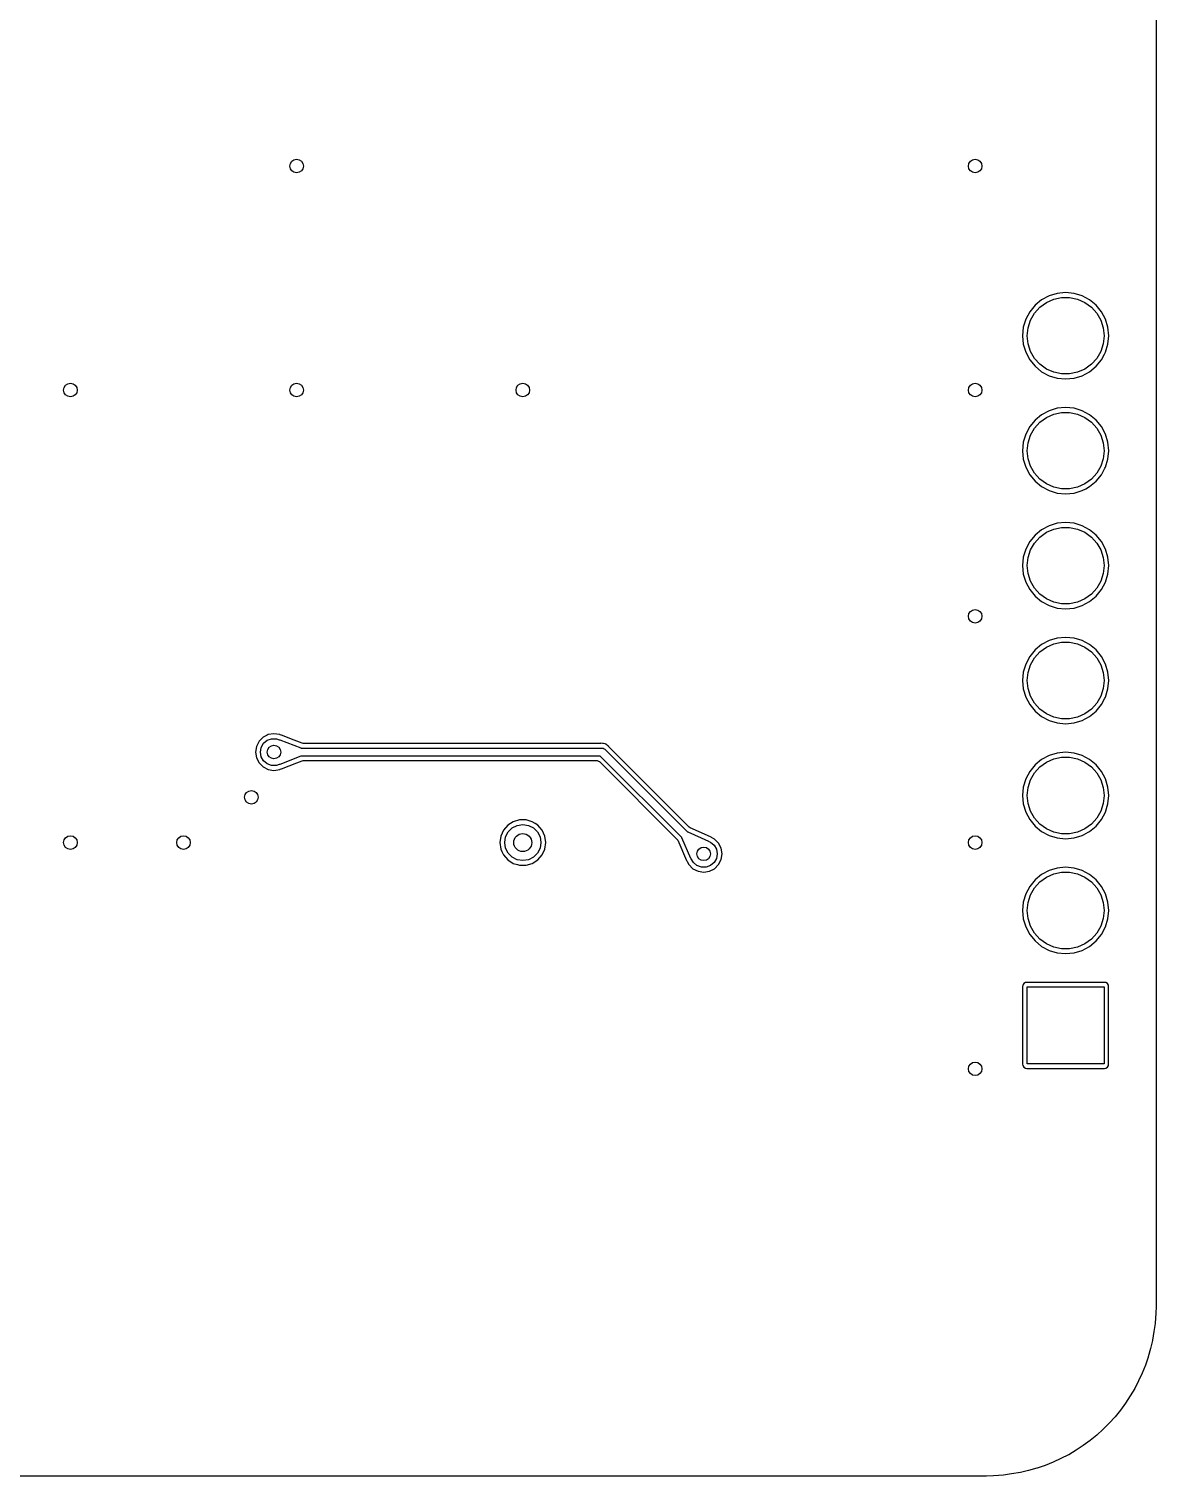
# Model space of a CAD drawing. Extents: x 107 to 211, y -135 to -72.
# Drawn here: x 186.08 to 211, y -135.5 to -103.52 of the extents above; entities that cross this region are included whole.
import ezdxf

# ---------------------------------------------------------------- set-up
doc = ezdxf.new("R2010")
doc.units = 0
doc.layers.add('BLACK', color=7, linetype='CONTINUOUS')

msp = doc.modelspace()

# ---------------------------------------------------------------- linework, layer by layer
at = {"layer": 'BLACK', "linetype": 'CONTINUOUS'}
for p, q in [((210.9995, -75.250911), (210.9995, -131.749088)), ((208.813667, -109.363253), (208.634494, -109.417605)), ((209, -109.344901), (208.813667, -109.363253)), ((209.186332, -109.363253), (209, -109.344901)), ((209.365505, -109.417605), (209.186332, -109.363253)), ((208.324643, -109.624643), (208.205865, -109.769373)), ((208.312336, -109.800383), (208.431239, -109.668327)), ((208.469373, -109.505865), (208.324643, -109.624643)), ((208.431239, -109.668327), (208.575, -109.563878)), ((208.469382, -109.505859), (208.469373, -109.505865)), ((208.634494, -109.417605), (208.469382, -109.505859)), ((208.575, -109.563878), (208.737336, -109.491602)), ((208.737336, -109.491602), (208.911151, -109.454656)), ((208.911151, -109.454656), (209.088849, -109.454656)), ((209.088849, -109.454656), (209.262664, -109.491602)), ((209.262664, -109.491602), (209.425, -109.563878)), ((209.530617, -109.505859), (209.365505, -109.417605)), ((209.425, -109.563878), (209.568761, -109.668327)), ((209.530622, -109.505862), (209.530617, -109.505859)), ((209.530625, -109.505864), (209.530622, -109.505862)), ((209.675357, -109.624643), (209.530625, -109.505864)), ((209.568761, -109.668327), (209.687664, -109.800383)), ((209.794136, -109.769375), (209.675357, -109.624643)), ((208.117605, -109.934494), (208.063253, -110.113667)), ((208.205859, -109.769382), (208.117605, -109.934494)), ((208.168575, -110.123275), (208.223486, -109.954274)), ((208.205865, -109.769373), (208.205859, -109.769382)), ((208.223486, -109.954274), (208.312336, -109.800383)), ((209.687664, -109.800383), (209.776514, -109.954274)), ((209.776514, -109.954274), (209.831425, -110.123275)), ((209.794138, -109.76938), (209.794136, -109.769375)), ((209.79414, -109.769382), (209.794138, -109.76938)), ((209.882394, -109.934494), (209.79414, -109.769382)), ((209.882394, -109.934496), (209.882394, -109.934494)), ((209.882396, -109.934499), (209.882394, -109.934496)), ((209.936747, -110.113669), (209.882396, -109.934499)), ((208.063253, -110.113667), (208.044901, -110.3)), ((208.044901, -110.3), (208.063253, -110.486332)), ((208.15, -110.3), (208.168575, -110.123275)), ((208.168575, -110.476725), (208.15, -110.3)), ((209.831425, -110.123275), (209.85, -110.3)), ((209.85, -110.3), (209.831425, -110.476725)), ((209.955099, -110.3), (209.936747, -110.113669)), ((209.936747, -110.486331), (209.955099, -110.3)), ((208.063253, -110.486332), (208.117605, -110.665505)), ((208.223486, -110.645726), (208.168575, -110.476725)), ((208.312336, -110.799617), (208.223486, -110.645726)), ((209.776514, -110.645726), (209.687664, -110.799617)), ((209.831425, -110.476725), (209.776514, -110.645726)), ((209.882396, -110.665501), (209.936747, -110.486331)), ((208.117605, -110.665505), (208.205859, -110.830617)), ((208.205859, -110.830617), (208.205862, -110.830622)), ((208.205862, -110.830622), (208.205864, -110.830625)), ((208.205864, -110.830625), (208.324643, -110.975357)), ((208.431239, -110.931673), (208.312336, -110.799617)), ((208.575, -111.036122), (208.431239, -110.931673)), ((209.568761, -110.931673), (209.425, -111.036122)), ((209.687664, -110.799617), (209.568761, -110.931673)), ((209.675357, -110.975357), (209.794136, -110.830625)), ((209.794136, -110.830625), (209.861151, -110.705248)), ((209.861151, -110.705248), (209.882394, -110.665505)), ((209.882394, -110.665504), (209.882396, -110.665501)), ((209.882394, -110.665505), (209.882394, -110.665504)), ((208.324643, -110.975357), (208.469375, -111.094136)), ((208.469375, -111.094136), (208.46938, -111.094138)), ((208.46938, -111.094138), (208.469382, -111.09414)), ((208.469382, -111.09414), (208.634494, -111.182394)), ((208.737336, -111.108398), (208.575, -111.036122)), ((208.634494, -111.182394), (208.634496, -111.182394)), ((208.634496, -111.182394), (208.634499, -111.182396)), ((208.634499, -111.182396), (208.813669, -111.236747)), ((208.911151, -111.145344), (208.737336, -111.108398)), ((208.813669, -111.236747), (209, -111.255099)), ((209.088849, -111.145344), (208.911151, -111.145344)), ((209, -111.255099), (209.186331, -111.236747)), ((209.262664, -111.108398), (209.088849, -111.145344)), ((209.186331, -111.236747), (209.365501, -111.182396)), ((209.425, -111.036122), (209.262664, -111.108398)), ((209.365501, -111.182396), (209.530625, -111.094136)), ((209.530625, -111.094136), (209.675357, -110.975357)), ((208.813667, -111.903253), (208.634494, -111.957605)), ((209, -111.884901), (208.813667, -111.903253)), ((209.186332, -111.903253), (209, -111.884901)), ((209.365505, -111.957605), (209.186332, -111.903253)), ((208.324643, -112.164643), (208.205865, -112.309373)), ((208.312336, -112.340383), (208.431239, -112.208327)), ((208.469373, -112.045865), (208.324643, -112.164643)), ((208.431239, -112.208327), (208.575, -112.103878)), ((208.469382, -112.045859), (208.469373, -112.045865)), ((208.634494, -111.957605), (208.469382, -112.045859)), ((208.575, -112.103878), (208.737336, -112.031602)), ((208.737336, -112.031602), (208.911151, -111.994656)), ((208.911151, -111.994656), (209.088849, -111.994656)), ((209.088849, -111.994656), (209.262664, -112.031602)), ((209.262664, -112.031602), (209.425, -112.103878)), ((209.530617, -112.045859), (209.365505, -111.957605)), ((209.425, -112.103878), (209.568761, -112.208327)), ((209.530622, -112.045862), (209.530617, -112.045859)), ((209.530625, -112.045864), (209.530622, -112.045862)), ((209.675357, -112.164643), (209.530625, -112.045864)), ((209.568761, -112.208327), (209.687664, -112.340383)), ((209.794136, -112.309375), (209.675357, -112.164643)), ((208.117605, -112.474494), (208.063253, -112.653667)), ((208.205859, -112.309382), (208.117605, -112.474494)), ((208.168575, -112.663275), (208.223486, -112.494274)), ((208.205865, -112.309373), (208.205859, -112.309382)), ((208.223486, -112.494274), (208.312336, -112.340383)), ((209.687664, -112.340383), (209.776514, -112.494274)), ((209.776514, -112.494274), (209.831425, -112.663275)), ((209.794138, -112.30938), (209.794136, -112.309375)), ((209.79414, -112.309382), (209.794138, -112.30938)), ((209.882394, -112.474494), (209.79414, -112.309382)), ((209.882394, -112.474496), (209.882394, -112.474494)), ((209.882396, -112.474499), (209.882394, -112.474496)), ((209.936747, -112.653669), (209.882396, -112.474499)), ((208.063253, -112.653667), (208.044901, -112.84)), ((208.044901, -112.84), (208.063253, -113.026332)), ((208.15, -112.84), (208.168575, -112.663275)), ((208.168575, -113.016725), (208.15, -112.84)), ((209.831425, -112.663275), (209.85, -112.84)), ((209.85, -112.84), (209.831425, -113.016725)), ((209.955099, -112.84), (209.936747, -112.653669)), ((209.936747, -113.026331), (209.955099, -112.84)), ((208.063253, -113.026332), (208.117605, -113.205505)), ((208.117605, -113.205505), (208.205859, -113.370617)), ((208.223486, -113.185726), (208.168575, -113.016725)), ((208.312336, -113.339617), (208.223486, -113.185726)), ((209.776514, -113.185726), (209.687664, -113.339617)), ((209.831425, -113.016725), (209.776514, -113.185726)), ((209.87003, -113.228636), (209.882394, -113.205505)), ((209.882394, -113.205504), (209.882396, -113.205501)), ((209.882394, -113.205505), (209.882394, -113.205504)), ((209.882396, -113.205501), (209.936747, -113.026331)), ((208.205859, -113.370617), (208.205862, -113.370622)), ((208.205862, -113.370622), (208.205864, -113.370625)), ((208.205864, -113.370625), (208.324643, -113.515357)), ((208.431239, -113.471673), (208.312336, -113.339617)), ((208.324643, -113.515357), (208.469375, -113.634136)), ((208.575, -113.576122), (208.431239, -113.471673)), ((209.568761, -113.471673), (209.425, -113.576122)), ((209.530625, -113.634136), (209.675357, -113.515357)), ((209.687664, -113.339617), (209.568761, -113.471673)), ((209.675357, -113.515357), (209.794136, -113.370625)), ((209.794136, -113.370625), (209.87003, -113.228636)), ((208.469375, -113.634136), (208.46938, -113.634138)), ((208.46938, -113.634138), (208.469382, -113.63414)), ((208.469382, -113.63414), (208.634494, -113.722394)), ((208.737336, -113.648398), (208.575, -113.576122)), ((208.634494, -113.722394), (208.634496, -113.722394)), ((208.634496, -113.722394), (208.634499, -113.722396)), ((208.634499, -113.722396), (208.813669, -113.776747)), ((208.911151, -113.685344), (208.737336, -113.648398)), ((208.813669, -113.776747), (209, -113.795099)), ((209.088849, -113.685344), (208.911151, -113.685344)), ((209, -113.795099), (209.186331, -113.776747)), ((209.262664, -113.648398), (209.088849, -113.685344)), ((209.186331, -113.776747), (209.365501, -113.722396)), ((209.425, -113.576122), (209.262664, -113.648398)), ((209.365501, -113.722396), (209.369421, -113.720301)), ((209.369421, -113.720301), (209.444183, -113.68034)), ((209.444183, -113.68034), (209.530625, -113.634136)), ((208.813667, -114.443253), (208.634494, -114.497605)), ((209, -114.424901), (208.813667, -114.443253)), ((209.186332, -114.443253), (209, -114.424901)), ((209.365505, -114.497605), (209.186332, -114.443253)), ((208.324643, -114.704643), (208.205865, -114.849373)), ((208.312336, -114.880383), (208.431239, -114.748327)), ((208.469373, -114.585865), (208.324643, -114.704643)), ((208.431239, -114.748327), (208.575, -114.643878)), ((208.469382, -114.585859), (208.469373, -114.585865)), ((208.634494, -114.497605), (208.469382, -114.585859)), ((208.575, -114.643878), (208.737336, -114.571602)), ((208.737336, -114.571602), (208.911151, -114.534656)), ((208.911151, -114.534656), (209.088849, -114.534656)), ((209.088849, -114.534656), (209.262664, -114.571602)), ((209.262664, -114.571602), (209.425, -114.643878)), ((209.530617, -114.585859), (209.365505, -114.497605)), ((209.425, -114.643878), (209.568761, -114.748327)), ((209.530622, -114.585862), (209.530617, -114.585859)), ((209.530625, -114.585864), (209.530622, -114.585862)), ((209.675357, -114.704643), (209.530625, -114.585864)), ((209.568761, -114.748327), (209.687664, -114.880383)), ((209.794136, -114.849375), (209.675357, -114.704643)), ((208.117605, -115.014494), (208.063253, -115.193667)), ((208.205859, -114.849382), (208.117605, -115.014494)), ((208.168575, -115.203275), (208.223486, -115.034274)), ((208.205865, -114.849373), (208.205859, -114.849382)), ((208.223486, -115.034274), (208.312336, -114.880383)), ((209.687664, -114.880383), (209.776514, -115.034274)), ((209.776514, -115.034274), (209.831425, -115.203275)), ((209.794138, -114.84938), (209.794136, -114.849375)), ((209.79414, -114.849382), (209.794138, -114.84938)), ((209.882394, -115.014494), (209.79414, -114.849382)), ((209.882394, -115.014496), (209.882394, -115.014494)), ((209.882396, -115.014499), (209.882394, -115.014496)), ((209.936747, -115.193669), (209.882396, -115.014499)), ((208.063253, -115.193667), (208.044901, -115.38)), ((208.044901, -115.38), (208.063253, -115.566332)), ((208.15, -115.38), (208.168575, -115.203275)), ((208.168575, -115.556725), (208.15, -115.38)), ((209.831425, -115.203275), (209.85, -115.38)), ((209.85, -115.38), (209.831425, -115.556725)), ((209.955099, -115.38), (209.936747, -115.193669)), ((209.936747, -115.566331), (209.955099, -115.38)), ((208.063253, -115.566332), (208.117605, -115.745505)), ((208.117605, -115.745505), (208.205859, -115.910617)), ((208.223486, -115.725726), (208.168575, -115.556725)), ((208.312336, -115.879617), (208.223486, -115.725726)), ((209.776514, -115.725726), (209.687664, -115.879617)), ((209.831425, -115.556725), (209.776514, -115.725726)), ((209.794136, -115.910625), (209.882396, -115.745501)), ((209.882396, -115.745501), (209.936747, -115.566331)), ((208.205859, -115.910617), (208.205862, -115.910622)), ((208.205862, -115.910622), (208.205864, -115.910625)), ((208.205864, -115.910625), (208.324643, -116.055357)), ((208.431239, -116.011673), (208.312336, -115.879617)), ((208.324643, -116.055357), (208.469375, -116.174136)), ((208.575, -116.116122), (208.431239, -116.011673)), ((209.568761, -116.011673), (209.425, -116.116122)), ((209.530625, -116.174136), (209.675357, -116.055357)), ((209.687664, -115.879617), (209.568761, -116.011673)), ((209.675357, -116.055357), (209.794136, -115.910625)), ((208.469375, -116.174136), (208.46938, -116.174138)), ((208.46938, -116.174138), (208.469382, -116.17414)), ((208.469382, -116.17414), (208.634494, -116.262394)), ((208.737336, -116.188398), (208.575, -116.116122)), ((208.634494, -116.262394), (208.634496, -116.262394)), ((208.634496, -116.262394), (208.634499, -116.262396)), ((208.634499, -116.262396), (208.813669, -116.316747)), ((208.911151, -116.225344), (208.737336, -116.188398)), ((208.813669, -116.316747), (209, -116.335099)), ((209.088849, -116.225344), (208.911151, -116.225344)), ((209, -116.335099), (209.186331, -116.316747)), ((209.262664, -116.188398), (209.088849, -116.225344)), ((209.186331, -116.316747), (209.365501, -116.262396)), ((209.425, -116.116122), (209.262664, -116.188398)), ((209.365501, -116.262396), (209.530625, -116.174136)), ((208.634494, -117.037605), (208.469382, -117.125859)), ((208.813667, -116.983253), (208.634494, -117.037605)), ((209, -116.964901), (208.813667, -116.983253)), ((209.186332, -116.983253), (209, -116.964901)), ((209.365505, -117.037605), (209.186332, -116.983253)), ((209.530617, -117.125859), (209.365505, -117.037605)), ((208.324643, -117.244643), (208.205865, -117.389373)), ((208.312336, -117.420383), (208.431239, -117.288327)), ((208.469373, -117.125865), (208.324643, -117.244643)), ((208.431239, -117.288327), (208.575, -117.183878)), ((208.469382, -117.125859), (208.469373, -117.125865)), ((208.575, -117.183878), (208.737336, -117.111602)), ((208.737336, -117.111602), (208.911151, -117.074656)), ((208.911151, -117.074656), (209.088849, -117.074656)), ((209.088849, -117.074656), (209.262664, -117.111602)), ((209.262664, -117.111602), (209.425, -117.183878)), ((209.425, -117.183878), (209.568761, -117.288327)), ((209.530622, -117.125862), (209.530617, -117.125859)), ((209.530625, -117.125864), (209.530622, -117.125862)), ((209.675357, -117.244643), (209.530625, -117.125864)), ((209.568761, -117.288327), (209.687664, -117.420383)), ((209.794136, -117.389375), (209.675357, -117.244643)), ((208.117605, -117.554494), (208.063253, -117.733667)), ((208.205859, -117.389382), (208.117605, -117.554494)), ((208.168575, -117.743275), (208.223486, -117.574274)), ((208.205865, -117.389373), (208.205859, -117.389382)), ((208.223486, -117.574274), (208.312336, -117.420383)), ((209.687664, -117.420383), (209.776514, -117.574274)), ((209.776514, -117.574274), (209.831425, -117.743275)), ((209.794138, -117.38938), (209.794136, -117.389375)), ((209.79414, -117.389382), (209.794138, -117.38938)), ((209.882394, -117.554494), (209.79414, -117.389382)), ((209.882394, -117.554496), (209.882394, -117.554494)), ((209.882396, -117.554499), (209.882394, -117.554496)), ((209.936747, -117.733669), (209.882396, -117.554499)), ((208.063253, -117.733667), (208.044901, -117.92)), ((208.044901, -117.92), (208.063253, -118.106332)), ((208.15, -117.92), (208.168575, -117.743275)), ((208.168575, -118.096725), (208.15, -117.92)), ((209.831425, -117.743275), (209.85, -117.92)), ((209.85, -117.92), (209.831425, -118.096725)), ((209.955099, -117.92), (209.936747, -117.733669)), ((209.936747, -118.106331), (209.955099, -117.92)), ((208.063253, -118.106332), (208.117605, -118.285505)), ((208.117605, -118.285505), (208.205859, -118.450617)), ((208.223486, -118.265726), (208.168575, -118.096725)), ((208.312336, -118.419617), (208.223486, -118.265726)), ((209.776514, -118.265726), (209.687664, -118.419617)), ((209.831425, -118.096725), (209.776514, -118.265726)), ((209.794136, -118.450625), (209.869157, -118.31027)), ((209.869157, -118.31027), (209.882394, -118.285505)), ((209.882394, -118.285504), (209.882396, -118.285501)), ((209.882394, -118.285505), (209.882394, -118.285504)), ((209.882396, -118.285501), (209.936747, -118.106331)), ((208.205859, -118.450617), (208.205862, -118.450622)), ((208.205862, -118.450622), (208.205864, -118.450625)), ((208.205864, -118.450625), (208.324643, -118.595357)), ((208.431239, -118.551673), (208.312336, -118.419617)), ((208.324643, -118.595357), (208.469375, -118.714136)), ((208.575, -118.656122), (208.431239, -118.551673)), ((209.568761, -118.551673), (209.425, -118.656122)), ((209.530625, -118.714136), (209.675357, -118.595357)), ((209.687664, -118.419617), (209.568761, -118.551673)), ((209.675357, -118.595357), (209.794136, -118.450625)), ((208.469375, -118.714136), (208.46938, -118.714138)), ((208.46938, -118.714138), (208.469382, -118.71414)), ((208.469382, -118.71414), (208.634494, -118.802394)), ((208.737336, -118.728398), (208.575, -118.656122)), ((208.634494, -118.802394), (208.634496, -118.802394)), ((208.634496, -118.802394), (208.634499, -118.802396)), ((208.634499, -118.802396), (208.813669, -118.856747)), ((208.911151, -118.765344), (208.737336, -118.728398)), ((208.813669, -118.856747), (209, -118.875099)), ((209.088849, -118.765344), (208.911151, -118.765344)), ((209, -118.875099), (209.186331, -118.856747)), ((209.262664, -118.728398), (209.088849, -118.765344)), ((209.186331, -118.856747), (209.365501, -118.802396)), ((209.425, -118.656122), (209.262664, -118.728398)), ((209.365501, -118.802396), (209.530625, -118.714136)), ((191.171951, -119.261656), (191.114353, -119.374698)), ((191.261656, -119.171951), (191.171951, -119.261656)), ((191.348658, -119.127621), (191.261656, -119.171951)), ((191.270187, -119.307164), (191.35, -119.240192)), ((191.374696, -119.114354), (191.348658, -119.127621)), ((191.35, -119.240192), (191.447906, -119.204558)), ((191.374698, -119.114353), (191.374696, -119.114353)), ((191.374696, -119.114353), (191.374696, -119.114354)), ((191.5, -119.094508), (191.374698, -119.114353)), ((191.447906, -119.204558), (191.552094, -119.204558)), ((191.625304, -119.114354), (191.5, -119.094508)), ((191.552094, -119.204558), (191.615988, -119.227812)), ((191.615988, -119.227812), (191.61676, -119.227046)), ((191.61676, -119.227046), (191.625436, -119.226961)), ((191.637868, -119.120755), (191.625304, -119.114354)), ((191.625436, -119.226961), (192.092532, -119.408202)), ((191.658195, -119.127621), (191.637868, -119.120755)), ((191.663598, -119.128605), (191.658195, -119.127621)), ((191.663602, -119.128606), (191.663598, -119.128605)), ((191.944932, -119.237767), (191.663602, -119.128606)), ((192.119723, -119.305589), (191.944932, -119.237767)), ((191.114353, -119.374698), (191.094508, -119.5)), ((191.094508, -119.5), (191.114353, -119.625301)), ((191.2, -119.5), (191.218092, -119.397394)), ((191.218092, -119.602606), (191.2, -119.5)), ((191.218092, -119.397394), (191.270187, -119.307164)), ((192.092532, -119.591797), (191.625436, -119.773038)), ((192.092532, -119.408202), (192.095564, -119.4111)), ((192.096573, -119.589162), (192.092532, -119.591797)), ((192.095564, -119.4111), (198.75, -119.4111)), ((192.096682, -119.5889), (192.096573, -119.589162)), ((198.713176, -119.5889), (192.096682, -119.5889)), ((192.14649, -119.3106), (192.119723, -119.305589)), ((198.705248, -119.3106), (192.14649, -119.3106)), ((198.723716, -119.307462), (198.705248, -119.3106)), ((200.516011, -121.391734), (198.713176, -119.5889)), ((198.728248, -119.306951), (198.723716, -119.307462)), ((198.728249, -119.306951), (198.728248, -119.306951)), ((198.72825, -119.306951), (198.728249, -119.306951)), ((198.758572, -119.310367), (198.72825, -119.306951)), ((198.75, -119.4111), (198.755433, -119.412058)), ((198.755433, -119.412058), (198.757748, -119.411438)), ((198.757748, -119.411438), (198.761293, -119.413091)), ((198.762717, -119.3106), (198.758572, -119.310367)), ((198.761293, -119.413091), (198.780406, -119.416461)), ((198.771341, -119.3106), (198.762717, -119.3106)), ((198.771342, -119.3106), (198.771341, -119.3106)), ((198.774815, -119.311392), (198.771342, -119.3106)), ((198.77976, -119.31252), (198.774815, -119.311392)), ((198.783845, -119.313214), (198.77976, -119.31252)), ((198.780406, -119.416461), (198.795273, -119.428936)), ((198.814166, -119.316631), (198.783845, -119.313214)), ((198.795273, -119.428936), (198.812862, -119.437138)), ((198.812862, -119.437138), (200.640943, -121.26522)), ((198.818453, -119.318131), (198.814166, -119.316631)), ((198.830199, -119.322996), (198.818453, -119.318131)), ((198.834288, -119.324966), (198.830199, -119.322996)), ((198.83429, -119.324967), (198.834288, -119.324966)), ((198.834291, -119.324968), (198.83429, -119.324967)), ((198.858151, -119.343995), (198.834291, -119.324968)), ((198.861531, -119.346393), (198.858151, -119.343995)), ((198.868834, -119.350982), (198.861531, -119.346393)), ((198.874933, -119.357081), (198.868834, -119.350982)), ((198.878029, -119.359848), (198.874933, -119.357081)), ((198.901885, -119.378872), (198.878029, -119.359848)), ((198.904733, -119.382443), (198.901885, -119.378872)), ((198.915571, -119.397719), (198.904733, -119.382443)), ((199.977852, -120.46), (198.915571, -119.397719)), ((208.634494, -119.577605), (208.469382, -119.665859)), ((208.813667, -119.523253), (208.634494, -119.577605)), ((209, -119.504901), (208.813667, -119.523253)), ((209.186332, -119.523253), (209, -119.504901)), ((209.365505, -119.577605), (209.186332, -119.523253)), ((209.530617, -119.665859), (209.365505, -119.577605)), ((191.114353, -119.625301), (191.114353, -119.625302)), ((191.114353, -119.625302), (191.114354, -119.625304)), ((191.114354, -119.625304), (191.17195, -119.738342)), ((191.17195, -119.738342), (191.261658, -119.82805)), ((191.270187, -119.692836), (191.218092, -119.602606)), ((191.261658, -119.82805), (191.374696, -119.885646)), ((191.35, -119.759808), (191.270187, -119.692836)), ((191.447906, -119.795442), (191.35, -119.759808)), ((191.374696, -119.885646), (191.5, -119.905492)), ((191.552094, -119.795442), (191.447906, -119.795442)), ((191.5, -119.905492), (191.625304, -119.885646)), ((191.615884, -119.772224), (191.552094, -119.795442)), ((191.616484, -119.772836), (191.615884, -119.772224)), ((191.625436, -119.773038), (191.616484, -119.772836)), ((191.625304, -119.885646), (191.637973, -119.87919)), ((191.637973, -119.87919), (191.658772, -119.87224)), ((191.658772, -119.87224), (191.6636, -119.871393)), ((191.6636, -119.871393), (192.006498, -119.738343)), ((192.006498, -119.738343), (192.11972, -119.694411)), ((192.11972, -119.694411), (192.146489, -119.6894)), ((192.146489, -119.6894), (198.640896, -119.6894)), ((198.640896, -119.6894), (198.688462, -119.706713)), ((198.688462, -119.706713), (198.693222, -119.711074)), ((198.693222, -119.711074), (200.408937, -121.426789)), ((208.324643, -119.784643), (208.205865, -119.929373)), ((208.312336, -119.960383), (208.431239, -119.828327)), ((208.469373, -119.665865), (208.324643, -119.784643)), ((208.431239, -119.828327), (208.575, -119.723878)), ((208.469382, -119.665859), (208.469373, -119.665865)), ((208.575, -119.723878), (208.737336, -119.651602)), ((208.737336, -119.651602), (208.911151, -119.614656)), ((208.911151, -119.614656), (209.088849, -119.614656)), ((209.088849, -119.614656), (209.262664, -119.651602)), ((209.262664, -119.651602), (209.425, -119.723878)), ((209.425, -119.723878), (209.568761, -119.828327)), ((209.530622, -119.665862), (209.530617, -119.665859)), ((209.530625, -119.665864), (209.530622, -119.665862)), ((209.675357, -119.784643), (209.530625, -119.665864)), ((209.568761, -119.828327), (209.687664, -119.960383)), ((209.794136, -119.929375), (209.675357, -119.784643)), ((208.117605, -120.094494), (208.063253, -120.273667)), ((208.205859, -119.929382), (208.117605, -120.094494)), ((208.168575, -120.283275), (208.223486, -120.114274)), ((208.205865, -119.929373), (208.205859, -119.929382)), ((208.223486, -120.114274), (208.312336, -119.960383)), ((209.687664, -119.960383), (209.776514, -120.114274)), ((209.776514, -120.114274), (209.831425, -120.283275)), ((209.794138, -119.92938), (209.794136, -119.929375)), ((209.79414, -119.929382), (209.794138, -119.92938)), ((209.882394, -120.094494), (209.79414, -119.929382)), ((209.882394, -120.094496), (209.882394, -120.094494)), ((209.882396, -120.094499), (209.882394, -120.094496)), ((209.936747, -120.273669), (209.882396, -120.094499)), ((200.676789, -121.158937), (199.977852, -120.46)), ((208.063253, -120.273667), (208.044901, -120.46)), ((208.044901, -120.46), (208.063253, -120.646332)), ((208.15, -120.46), (208.168575, -120.283275)), ((208.168575, -120.636725), (208.15, -120.46)), ((209.831425, -120.283275), (209.85, -120.46)), ((209.85, -120.46), (209.831425, -120.636725)), ((209.955099, -120.46), (209.936747, -120.273669)), ((209.936747, -120.646331), (209.955099, -120.46)), ((208.063253, -120.646332), (208.117605, -120.825505)), ((208.117605, -120.825505), (208.205859, -120.990617)), ((208.223486, -120.805726), (208.168575, -120.636725)), ((208.312336, -120.959617), (208.223486, -120.805726)), ((209.776514, -120.805726), (209.687664, -120.959617)), ((209.831425, -120.636725), (209.776514, -120.805726)), ((209.794136, -120.990625), (209.882396, -120.825501)), ((209.882396, -120.825501), (209.936747, -120.646331)), ((196.668868, -121.11786), (196.574623, -121.226626)), ((196.668875, -121.117855), (196.668868, -121.11786)), ((196.789945, -121.040047), (196.668875, -121.117855)), ((196.676393, -121.264886), (196.764886, -121.176393)), ((196.764886, -121.176393), (196.876393, -121.119577)), ((196.789949, -121.040046), (196.789945, -121.040047)), ((196.928036, -120.9995), (196.789949, -121.040046)), ((196.876393, -121.119577), (197, -121.1)), ((196.928039, -120.9995), (196.928036, -120.9995)), ((197.071961, -120.9995), (196.928039, -120.9995)), ((197, -121.1), (197.123607, -121.119577)), ((197.071964, -120.9995), (197.071961, -120.9995)), ((197.21005, -121.040046), (197.071964, -120.9995)), ((197.123607, -121.119577), (197.235114, -121.176393)), ((197.210054, -121.040047), (197.21005, -121.040046)), ((197.274182, -121.08126), (197.210054, -121.040047)), ((197.235114, -121.176393), (197.323607, -121.264886)), ((197.331128, -121.117857), (197.274182, -121.08126)), ((197.331129, -121.117859), (197.331128, -121.117857)), ((197.331131, -121.11786), (197.331129, -121.117859)), ((197.373785, -121.167086), (197.331131, -121.11786)), ((197.425377, -121.226627), (197.373785, -121.167086)), ((200.69926, -121.174321), (200.676789, -121.158937)), ((201.146932, -121.371701), (200.69926, -121.174321)), ((208.205859, -120.990617), (208.205862, -120.990622)), ((208.205862, -120.990622), (208.205864, -120.990625)), ((208.205864, -120.990625), (208.324643, -121.135357)), ((208.431239, -121.091673), (208.312336, -120.959617)), ((208.324643, -121.135357), (208.469375, -121.254136)), ((208.575, -121.196122), (208.431239, -121.091673)), ((208.737336, -121.268398), (208.575, -121.196122)), ((209.425, -121.196122), (209.262664, -121.268398)), ((209.568761, -121.091673), (209.425, -121.196122)), ((209.530625, -121.254136), (209.675357, -121.135357)), ((209.687664, -120.959617), (209.568761, -121.091673)), ((209.675357, -121.135357), (209.794136, -120.990625)), ((196.514834, -121.357545), (196.494353, -121.5)), ((196.494353, -121.5), (196.514834, -121.642454)), ((196.574623, -121.226626), (196.514834, -121.357545)), ((196.6, -121.5), (196.619577, -121.376393)), ((196.619577, -121.623607), (196.6, -121.5)), ((196.619577, -121.376393), (196.676393, -121.264886)), ((197.323607, -121.264886), (197.380423, -121.376393)), ((197.380423, -121.376393), (197.4, -121.5)), ((197.4, -121.5), (197.380423, -121.623607)), ((197.485165, -121.357543), (197.425377, -121.226627)), ((197.505647, -121.5), (197.485165, -121.357543)), ((197.485165, -121.642457), (197.505647, -121.5)), ((200.408937, -121.426789), (200.424321, -121.44926)), ((200.424321, -121.44926), (200.621701, -121.896932)), ((200.516106, -121.395926), (200.516011, -121.391734)), ((200.718235, -121.85437), (200.516106, -121.395926)), ((200.640943, -121.26522), (200.641206, -121.265112)), ((200.641206, -121.265112), (200.645926, -121.266106)), ((200.645926, -121.266106), (200.940367, -121.395926)), ((200.940367, -121.395926), (201.10437, -121.468235)), ((201.10437, -121.468235), (201.110558, -121.474709)), ((201.110558, -121.474709), (201.110546, -121.475832)), ((201.110546, -121.475832), (201.15, -121.490192)), ((201.146933, -121.371701), (201.146932, -121.371701)), ((201.146936, -121.371703), (201.146933, -121.371701)), ((201.16395, -121.383636), (201.146936, -121.371703)), ((201.15, -121.490192), (201.229813, -121.557164)), ((201.168403, -121.386314), (201.16395, -121.383636)), ((201.224894, -121.415098), (201.168403, -121.386314)), ((201.238342, -121.42195), (201.224894, -121.415098)), ((201.32805, -121.511658), (201.238342, -121.42195)), ((201.385646, -121.624696), (201.32805, -121.511658)), ((208.469375, -121.254136), (208.46938, -121.254138)), ((208.46938, -121.254138), (208.469382, -121.25414)), ((208.469382, -121.25414), (208.634494, -121.342394)), ((208.634494, -121.342394), (208.634496, -121.342394)), ((208.634496, -121.342394), (208.634499, -121.342396)), ((208.634499, -121.342396), (208.813669, -121.396747)), ((208.911151, -121.305344), (208.737336, -121.268398)), ((208.813669, -121.396747), (209, -121.415099)), ((209.088849, -121.305344), (208.911151, -121.305344)), ((209, -121.415099), (209.186331, -121.396747)), ((209.262664, -121.268398), (209.088849, -121.305344)), ((209.186331, -121.396747), (209.365501, -121.342396)), ((209.365501, -121.342396), (209.392345, -121.328048)), ((209.392345, -121.328048), (209.499791, -121.270617)), ((209.499791, -121.270617), (209.530625, -121.254136)), ((196.514834, -121.642454), (196.514834, -121.642455)), ((196.514834, -121.642455), (196.514835, -121.642457)), ((196.514835, -121.642457), (196.538876, -121.695098)), ((196.538876, -121.695098), (196.574623, -121.773373)), ((196.574623, -121.773373), (196.668868, -121.882139)), ((196.676393, -121.735114), (196.619577, -121.623607)), ((196.764886, -121.823607), (196.676393, -121.735114)), ((196.876393, -121.880423), (196.764886, -121.823607)), ((197.235114, -121.823607), (197.123607, -121.880423)), ((197.323607, -121.735114), (197.235114, -121.823607)), ((197.380423, -121.623607), (197.323607, -121.735114)), ((197.331128, -121.882143), (197.425377, -121.773373)), ((197.425377, -121.773373), (197.485165, -121.642457)), ((201.229813, -121.557164), (201.281908, -121.647394)), ((201.281908, -121.647394), (201.3, -121.75)), ((201.3, -121.75), (201.281908, -121.852606)), ((201.405492, -121.75), (201.385646, -121.624696)), ((201.385646, -121.875304), (201.405492, -121.75)), ((196.668868, -121.882139), (196.668869, -121.88214)), ((196.668869, -121.88214), (196.668872, -121.882143)), ((196.668872, -121.882143), (196.789947, -121.959953)), ((196.789947, -121.959953), (196.886632, -121.988342)), ((197, -121.9), (196.876393, -121.880423)), ((196.886632, -121.988342), (196.928035, -122.000499)), ((196.928035, -122.000499), (196.928037, -122.0005)), ((196.928037, -122.0005), (196.928039, -122.0005)), ((196.928039, -122.0005), (197.071963, -122.0005)), ((197.123607, -121.880423), (197, -121.9)), ((197.071963, -122.0005), (197.071964, -122.000499)), ((197.071964, -122.000499), (197.210053, -121.959953)), ((197.210053, -121.959953), (197.331128, -121.882143)), ((200.621701, -121.896932), (200.621702, -121.896933)), ((200.621702, -121.896933), (200.621705, -121.896939)), ((200.621705, -121.896939), (200.629014, -121.907504)), ((200.629014, -121.907504), (200.634234, -121.91505)), ((200.634234, -121.91505), (200.636766, -121.919291)), ((200.636766, -121.919291), (200.67195, -121.988342)), ((200.67195, -121.988342), (200.761658, -122.07805)), ((200.720253, -121.856349), (200.718235, -121.85437)), ((200.770187, -121.942836), (200.720253, -121.856349)), ((200.761658, -122.07805), (200.874696, -122.135646)), ((200.85, -122.009808), (200.770187, -121.942836)), ((200.947906, -122.045442), (200.85, -122.009808)), ((200.874696, -122.135646), (201, -122.155492)), ((201.052094, -122.045442), (200.947906, -122.045442)), ((201, -122.155492), (201.125304, -122.135646)), ((201.15, -122.009808), (201.052094, -122.045442)), ((201.125304, -122.135646), (201.238342, -122.07805)), ((201.229813, -121.942836), (201.15, -122.009808)), ((201.281908, -121.852606), (201.229813, -121.942836)), ((201.238342, -122.07805), (201.32805, -121.988342)), ((201.32805, -121.988342), (201.385646, -121.875304)), ((208.634494, -122.117605), (208.469382, -122.205859)), ((208.813667, -122.063253), (208.634494, -122.117605)), ((208.737336, -122.191602), (208.911151, -122.154656)), ((209, -122.044901), (208.813667, -122.063253)), ((208.911151, -122.154656), (209.088849, -122.154656)), ((209.186332, -122.063253), (209, -122.044901)), ((209.088849, -122.154656), (209.262664, -122.191602)), ((209.365505, -122.117605), (209.186332, -122.063253)), ((209.530617, -122.205859), (209.365505, -122.117605)), ((208.205859, -122.469382), (208.117605, -122.634494)), ((208.205865, -122.469373), (208.205859, -122.469382)), ((208.324643, -122.324643), (208.205865, -122.469373)), ((208.312336, -122.500383), (208.431239, -122.368327)), ((208.469373, -122.205865), (208.324643, -122.324643)), ((208.431239, -122.368327), (208.575, -122.263878)), ((208.469382, -122.205859), (208.469373, -122.205865)), ((208.575, -122.263878), (208.737336, -122.191602)), ((209.262664, -122.191602), (209.425, -122.263878)), ((209.425, -122.263878), (209.568761, -122.368327)), ((209.530622, -122.205862), (209.530617, -122.205859)), ((209.530625, -122.205864), (209.530622, -122.205862)), ((209.675357, -122.324643), (209.530625, -122.205864)), ((209.568761, -122.368327), (209.687664, -122.500383)), ((209.794136, -122.469375), (209.675357, -122.324643)), ((209.794138, -122.46938), (209.794136, -122.469375)), ((209.79414, -122.469382), (209.794138, -122.46938)), ((209.882394, -122.634494), (209.79414, -122.469382)), ((208.117605, -122.634494), (208.063253, -122.813667)), ((208.168575, -122.823275), (208.223486, -122.654274)), ((208.223486, -122.654274), (208.312336, -122.500383)), ((209.687664, -122.500383), (209.776514, -122.654274)), ((209.776514, -122.654274), (209.831425, -122.823275)), ((209.882394, -122.634496), (209.882394, -122.634494)), ((209.882396, -122.634499), (209.882394, -122.634496)), ((209.936747, -122.813669), (209.882396, -122.634499)), ((208.063253, -122.813667), (208.044901, -123)), ((208.044901, -123), (208.063253, -123.186332)), ((208.15, -123), (208.168575, -122.823275)), ((208.168575, -123.176725), (208.15, -123)), ((209.831425, -122.823275), (209.85, -123)), ((209.85, -123), (209.831425, -123.176725)), ((209.955099, -123), (209.936747, -122.813669)), ((209.936747, -123.186331), (209.955099, -123)), ((208.063253, -123.186332), (208.117605, -123.365505)), ((208.117605, -123.365505), (208.205859, -123.530617)), ((208.223486, -123.345726), (208.168575, -123.176725)), ((208.312336, -123.499617), (208.223486, -123.345726)), ((209.776514, -123.345726), (209.687664, -123.499617)), ((209.831425, -123.176725), (209.776514, -123.345726)), ((209.794136, -123.530625), (209.882396, -123.365501)), ((209.882396, -123.365501), (209.936747, -123.186331)), ((208.205859, -123.530617), (208.205862, -123.530622)), ((208.205862, -123.530622), (208.205864, -123.530625)), ((208.205864, -123.530625), (208.324643, -123.675357)), ((208.431239, -123.631673), (208.312336, -123.499617)), ((208.324643, -123.675357), (208.469375, -123.794136)), ((208.575, -123.736122), (208.431239, -123.631673)), ((208.737336, -123.808398), (208.575, -123.736122)), ((209.425, -123.736122), (209.262664, -123.808398)), ((209.568761, -123.631673), (209.425, -123.736122)), ((209.530625, -123.794136), (209.675357, -123.675357)), ((209.687664, -123.499617), (209.568761, -123.631673)), ((209.675357, -123.675357), (209.794136, -123.530625)), ((208.469375, -123.794136), (208.46938, -123.794138)), ((208.46938, -123.794138), (208.469382, -123.79414)), ((208.469382, -123.79414), (208.634494, -123.882394)), ((208.634494, -123.882394), (208.634496, -123.882394)), ((208.634496, -123.882394), (208.634499, -123.882396)), ((208.634499, -123.882396), (208.813669, -123.936747)), ((208.911151, -123.845344), (208.737336, -123.808398)), ((208.813669, -123.936747), (209, -123.955099)), ((209.088849, -123.845344), (208.911151, -123.845344)), ((209, -123.955099), (209.186331, -123.936747)), ((209.262664, -123.808398), (209.088849, -123.845344)), ((209.186331, -123.936747), (209.365501, -123.882396)), ((209.365501, -123.882396), (209.530625, -123.794136)), ((208.05533, -124.650788), (208.0495, -124.680102)), ((208.0495, -124.680102), (208.0495, -126.399897)), ((208.055331, -124.650786), (208.05533, -124.650788)), ((208.077542, -124.617543), (208.055331, -124.650786)), ((208.077545, -124.61754), (208.077542, -124.617543)), ((208.110784, -124.595331), (208.077545, -124.61754)), ((208.140102, -124.5895), (208.110784, -124.595331)), ((209.859897, -124.5895), (208.140102, -124.5895)), ((208.15, -126.39), (208.15, -124.69)), ((208.15, -124.69), (209.85, -124.69)), ((209.85, -124.69), (209.85, -126.39)), ((209.859899, -124.5895), (209.859897, -124.5895)), ((209.871559, -124.591819), (209.859899, -124.5895)), ((209.889211, -124.59533), (209.871559, -124.591819)), ((209.889213, -124.595331), (209.889211, -124.59533)), ((209.922456, -124.617542), (209.889213, -124.595331)), ((209.922459, -124.617545), (209.922456, -124.617542)), ((209.944668, -124.650784), (209.922459, -124.617545)), ((209.944668, -124.650786), (209.944668, -124.650784)), ((209.944669, -124.650787), (209.944668, -124.650786)), ((209.950499, -124.680102), (209.944669, -124.650787)), ((209.9505, -126.399899), (209.950499, -124.680102)), ((208.0495, -126.399897), (208.055331, -126.429215)), ((208.055331, -126.429215), (208.07754, -126.462454)), ((208.07754, -126.462454), (208.077542, -126.462456)), ((208.077542, -126.462456), (208.077543, -126.462457)), ((208.077543, -126.462457), (208.110787, -126.484669)), ((208.110787, -126.484669), (208.140101, -126.4905)), ((208.140101, -126.4905), (209.859898, -126.490499)), ((209.85, -126.39), (208.15, -126.39)), ((209.859898, -126.490499), (209.889213, -126.484669)), ((209.889213, -126.484669), (209.889214, -126.484668)), ((209.889214, -126.484668), (209.889215, -126.484668)), ((209.889215, -126.484668), (209.922454, -126.462459)), ((209.922453, -126.462459), (209.922457, -126.462457)), ((209.922454, -126.462459), (209.922453, -126.462459)), ((209.922457, -126.462457), (209.944669, -126.429213)), ((209.944669, -126.429213), (209.9505, -126.399899)), ((210.999455, -131.750904), (210.992012, -131.902403)), ((210.9995, -131.749088), (210.999455, -131.750904)), ((210.992012, -131.902403), (210.980444, -132.123121)), ((210.95358, -132.305362), (210.922895, -132.499091)), ((210.980094, -132.126615), (210.95358, -132.305362)), ((210.980444, -132.123121), (210.980094, -132.126615)), ((210.877122, -132.682426), (210.827588, -132.867287)), ((210.922242, -132.502294), (210.877122, -132.682426)), ((210.922895, -132.499091), (210.922242, -132.502294)), ((210.826685, -132.870177), (210.763423, -133.046984)), ((210.827588, -132.867287), (210.826685, -132.870177)), ((210.694414, -133.226463), (210.613635, -133.397257)), ((210.695509, -133.223903), (210.694414, -133.226463)), ((210.763423, -133.046984), (210.695509, -133.223903)), ((210.52679, -133.567507), (210.429277, -133.730199)), ((210.528021, -133.565282), (210.52679, -133.567507)), ((210.613635, -133.397257), (210.528021, -133.565282)), ((210.325512, -133.889851), (210.212259, -134.042557)), ((210.326824, -133.887962), (210.325512, -133.889851)), ((210.429277, -133.730199), (210.326824, -133.887962)), ((210.092636, -134.190185), (209.965413, -134.330555)), ((210.093976, -134.188622), (210.092636, -134.190185)), ((210.212259, -134.042557), (210.093976, -134.188622)), ((209.688622, -134.593976), (209.542557, -134.712259)), ((209.690185, -134.592636), (209.688622, -134.593976)), ((209.830555, -134.465413), (209.690185, -134.592636)), ((209.831871, -134.46416), (209.830555, -134.465413)), ((209.96416, -134.331871), (209.831871, -134.46416)), ((209.965413, -134.330555), (209.96416, -134.331871)), ((209.230199, -134.929277), (209.067507, -135.02679)), ((209.387962, -134.826824), (209.230199, -134.929277)), ((209.389851, -134.825512), (209.387962, -134.826824)), ((209.542557, -134.712259), (209.389851, -134.825512)), ((208.546984, -135.263423), (208.370177, -135.326685)), ((208.723903, -135.195509), (208.546984, -135.263423)), ((208.726463, -135.194414), (208.723903, -135.195509)), ((208.897257, -135.113635), (208.726463, -135.194414)), ((209.065282, -135.028021), (208.897257, -135.113635)), ((209.067507, -135.02679), (209.065282, -135.028021)), ((207.249088, -135.4995), (110.750912, -135.4995)), ((207.250904, -135.499455), (207.249088, -135.4995)), ((207.402403, -135.492012), (207.250904, -135.499455)), ((207.623121, -135.480444), (207.402403, -135.492012)), ((207.626615, -135.480094), (207.623121, -135.480444)), ((207.805362, -135.45358), (207.626615, -135.480094)), ((207.999091, -135.422895), (207.805362, -135.45358)), ((208.002294, -135.422242), (207.999091, -135.422895)), ((208.182426, -135.377122), (208.002294, -135.422242)), ((208.367287, -135.327588), (208.182426, -135.377122)), ((208.370177, -135.326685), (208.367287, -135.327588))]:
    msp.add_line(p, q, dxfattribs=at)
at = {"layer": 'BLACK'}
for centre, radius in [((192, -106.55), 0.15), ((207, -106.55), 0.15), ((187, -111.5), 0.15), ((192, -111.5), 0.15), ((197, -111.5), 0.15), ((207, -111.5), 0.15), ((207, -116.5), 0.15), ((191.5, -119.5), 0.15), ((191, -120.5), 0.15), ((187, -121.5), 0.15), ((189.5, -121.5), 0.15), ((197, -121.5), 0.2), ((207, -121.5), 0.15), ((201, -121.75), 0.15), ((207, -126.5), 0.15)]:
    msp.add_circle(centre, radius, dxfattribs=at)

doc.saveas('drawing.dxf')
